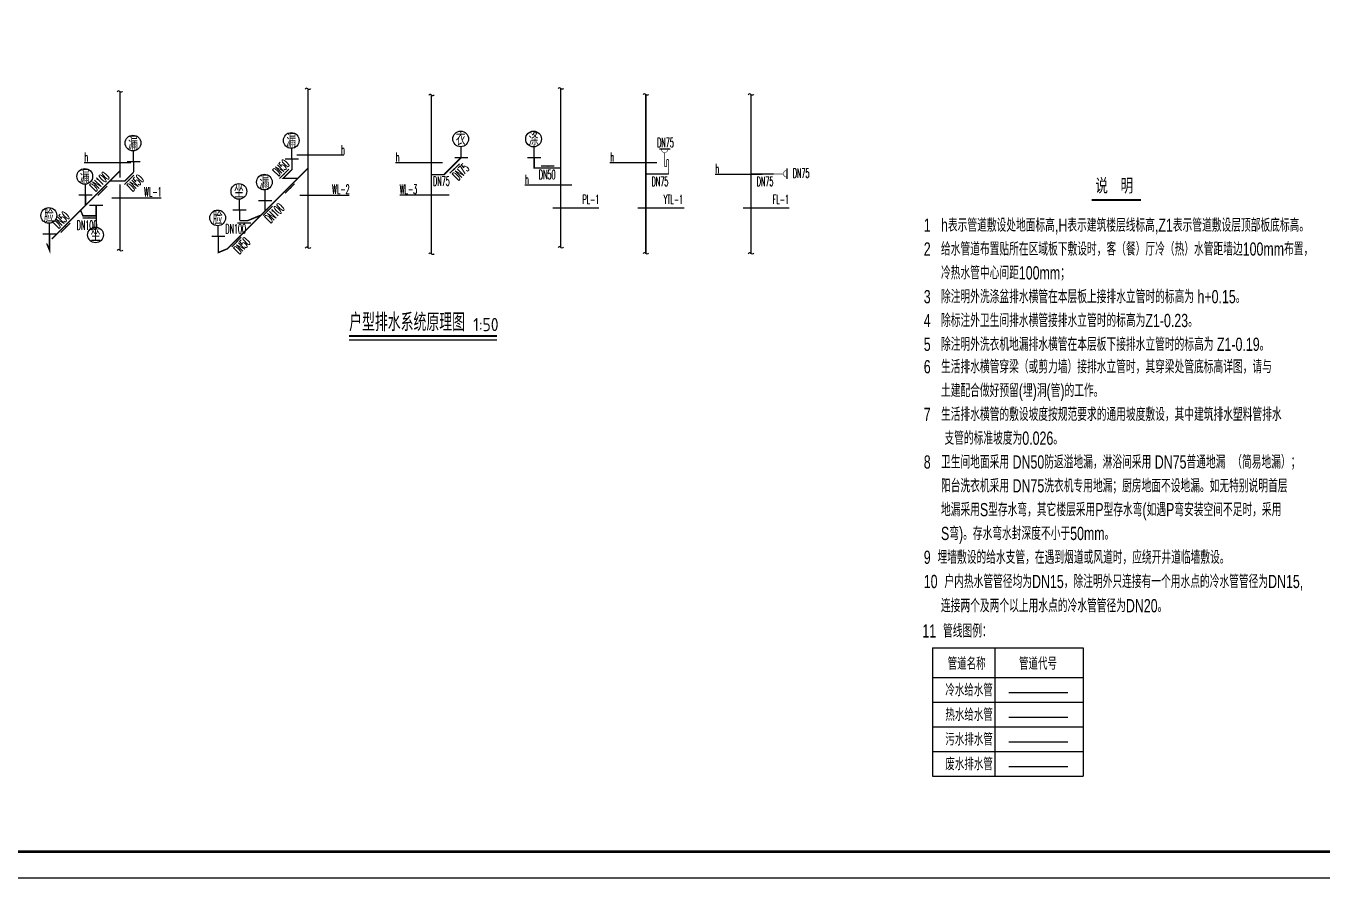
# Model space of a CAD drawing. Extents: x 27938 to 650306, y -92720 to 1524912.
# Drawn here: x 355615 to 380087, y 95789 to 111889 of the extents above; entities that cross this region are included whole.
import ezdxf
from ezdxf.enums import TextEntityAlignment as Align

# ---------------------------------------------------------------- set-up
doc = ezdxf.new("R2010")
doc.units = 0
doc.header["$LTSCALE"] = 1000
doc.header["$MEASUREMENT"] = 0
doc.linetypes.add('CONTINOUS', pattern=[0])
doc.linetypes.add('W_P', pattern=[7, 6, -1])
for name, color, linetype in [('DIM_SYMB', 3, 'Continuous'), ('DIM_污水', 3, 'Continuous'), ('DIM_阳台', 132, 'Continuous'), ('EQUIP_污水', 7, 'Continuous'), ('EQUIP_阳台', 7, 'Continuous'), ('EQUIP_餐饮排水', 7, 'Continuous'), ('PIPE-废水', 31, 'F'), ('PIPE-污水', 2, 'W'), ('PIPE-热给水', 5, 'RJ1'), ('PIPE-给水', 3, 'J1'), ('PIPE-阳台', 132, 'YT'), ('PIPE-餐饮排水', 41, 'P'), ('S-公用说明', 7, 'Continuous'), ('TWT_IDEN', 3, 'Continuous'), ('VPIPE-污水', 2, 'W'), ('VPIPE-阳台', 132, 'YT'), ('WP_P', 2, 'W_P'), ('ZC', 6, 'Continuous'), ('图框', 140, 'Continuous')]:
    doc.layers.add(name, color=color, linetype=linetype)
doc.layers.add('yichutu', color=7, linetype='Continuous', true_color=0xffffff, plot=False)
doc.styles.add('_TWT_SERIAL', font='simplex.shx', dxfattribs={"width": 0.6, "oblique": 10, "height": 3, "bigfont": 'aadri.shx'})
doc.styles.add('HT', font='simhei.ttf')
doc.styles.add('HZ', font='txt', dxfattribs={"bigfont": 'hztxt'})
doc.styles.get("Standard").update_dxf_attribs({"font": 'gbenor.shx', "bigfont": 'gbcbig.shx'})
doc.styles.add('TG_LINETYPE', font='SIMPLEX', dxfattribs={"width": 0.8, "height": 3, "bigfont": 'HZTXT'})
doc.styles.add('中西文等高字体', font='HZTXT_E.shx', dxfattribs={"width": 0.7, "height": 4, "bigfont": 'hztxt.shx'})
doc.linetypes.add('F', pattern='A,3,-0.2,["F",Standard,S=0.25,R=0,X=-0.1,Y=-0.115],-0.2', length=3.4)
doc.linetypes.add('J1', pattern='A,3,-0.2,["J1",Standard,S=0.25,R=0,X=-0.1,Y=-0.115],-0.35', length=3.55)
doc.linetypes.add('P', pattern='A,3,-0.2,["P",Standard,S=0.25,R=0,X=-0.1,Y=-0.115],-0.2', length=3.4)
doc.linetypes.add('RJ1', pattern='A,3,-0.2,["RJ1",Standard,S=0.25,R=0,X=-0.1,Y=-0.115],-0.5', length=3.7)
doc.linetypes.add('TG_F', pattern='A,2,-0.3,["F",TG_LINETYPE,S=0.1,R=0,X=-0.23,Y=-0.15],0', length=2.3)
doc.linetypes.add('TG_J', pattern='A,2,-0.22,["J",TG_LINETYPE,S=0.1,R=0,X=-0.18,Y=-0.15],0', length=2.22)
doc.linetypes.add('TG_RJ', pattern='A,2,-0.6,["RJ",TG_LINETYPE,S=0.1,R=0,X=-0.52,Y=-0.15],0', length=2.6)
doc.linetypes.add('TG_W', pattern='A,2,-0.3,["W",TG_LINETYPE,S=0.1,R=0,X=-0.23,Y=-0.15],0', length=2.3)
doc.linetypes.add('W', pattern='A,3,-0.2,["W",Standard,S=0.25,R=0,X=-0.1,Y=-0.115],-0.2', length=3.4)
doc.linetypes.add('YT', pattern='A,3,-0.2,["YT",Standard,S=0.25,R=0,X=-0.1,Y=-0.115],-0.35', length=3.55)

# ---------------------------------------------------------------- blocks, each defined once
blk = doc.blocks.new('坡度')
at = {"layer": 'WP_P', "color": 7, "linetype": 'CONTINOUS'}
blk.add_line((125, 0), (-125, 0), dxfattribs=at)
blk.add_lwpolyline([(125, 0, 0, 30, 0), (0, 0, 25, 25, 0)], format="xyseb", dxfattribs=at)
blk = doc.blocks.new('$TwtSys$00000132')
at = {"elevation": 0}
blk.add_lwpolyline([(7, -101, -0.575183), (0, 0, 0.604745), (-11, 101, 16.924828)], format="xyb", dxfattribs=at)
blk = doc.blocks.new('$ATTACHMENT$00000066')
blk.add_line((-212, 500), (188, 500))
at = {"const_width": 20}
blk.add_lwpolyline([(-134, 500, 1.067664), (116, 500)], format="xyb", dxfattribs=at)
at = {"const_width": 30}
blk.add_lwpolyline([(0, 367), (0, 0)], dxfattribs=at)
at = {"style": 'HZ', "width": 0.7, "flags": 1}
for tag in ['UNIT', 'WHAT', 'SPEC']:
    blk.add_attdef(tag, (0, 0), '', height=0.001, dxfattribs=at)
blk = doc.blocks.new('A$C38D11B5F')
at = {"layer": 'EQUIP_污水', "rotation": 270}
blk.add_blockref('$ATTACHMENT$00000066', (0, 0), dxfattribs=at)
blk = doc.blocks.new('yct-841-594-84100-59399.9999999999-100-1000.0')
at = {"layer": 'yichutu', "color": 7, "true_color": 0xffffff}
blk.add_lwpolyline([(0, 0), (0, 59400), (84100, 59400), (84100, 0)], close=True, dxfattribs=at)
blk = doc.blocks.new('$ATTACHMENT$00000196')
blk.add_line((53, 944), (-347, 944))
for points, const_width in [([(-25, 944, -1.067664), (-275, 944)], 20), ([(0, 0), (0, 512, 1), (-75, 512), (-75, 312, -1), (-150, 312), (-150, 810)], 30)]:
    blk.add_lwpolyline(points, format="xyb", dxfattribs=dict(const_width=const_width))
at = {"style": 'HZ', "flags": 1}
for tag in ['WHAT', 'SPEC', 'UNIT']:
    blk.add_attdef(tag, (-150, 810), '', height=0.001, dxfattribs=at)

msp = doc.modelspace()

# ---------------------------------------------------------------- hatches: boundary and pattern name
at = {"layer": 'PIPE-污水'}
for points in [[(360637.8, 109177.5), (360647.6, 109167.8), (360651.6, 109171.8)], [(360637.8, 109177.5), (360651.6, 109177.5), (360651.6, 109171.8)], [(357479.7, 108958.6), (357489.4, 108948.9), (357485.4, 108944.8)], [(357479.7, 108958.6), (357479.7, 108944.8), (357485.4, 108944.8)], [(360468.1, 109007.8), (360458.4, 109017.6), (360434.9, 108994.1)], [(360468.1, 109007.8), (360468.1, 108994.1), (360434.9, 108994.1)], [(363510.6, 109080.9), (363510.6, 109067.1), (363516.3, 109067.1)], [(363510.6, 109080.9), (363520.4, 109071.2), (363516.3, 109067.1)], [(356739.4, 108498.4), (356753.2, 108498.4), (356753.2, 108492.7)], [(356692, 108300.9), (356679.3, 108295.6), (356682.8, 108287.1)], [(356692, 108300.9), (356692, 108287.1), (356682.8, 108287.1)], [(359799, 108208.7), (359804.3, 108196), (359801.7, 108194.9)], [(359799, 108208.7), (359799, 108194.9), (359801.7, 108194.9)], [(356011.7, 107770.7), (356002, 107780.4), (355995.5, 107773.9)], [(356011.7, 107770.7), (355999, 107765.5), (355995.5, 107773.9)], [(359418.9, 107678.5), (359428.7, 107668.8), (359426.7, 107666.9)], [(359418.9, 107678.5), (359424.2, 107665.8), (359426.7, 107666.9)], [(356060.2, 107653.7), (356047.5, 107648.5), (356073.9, 107584.6)], [(356060.2, 107653.7), (356073.9, 107653.7), (356073.9, 107584.6)], [(359248.1, 107607.8), (359253.3, 107595.1), (359234.3, 107587.2)], [(359248.1, 107607.8), (359234.3, 107607.8), (359234.3, 107587.2)]]:
    msp.add_hatch(color=256, dxfattribs=at).paths.add_polyline_path(points)
at = {"layer": 'PIPE-餐饮排水'}
for points in [[(365212.1, 109204.9), (365212.1, 109191.1), (365198.3, 109191.1)], [(365212.1, 109204.9), (365198.3, 109204.9), (365198.3, 109191.1)], [(365212.1, 109204.9), (365212.1, 109191.1), (365198.3, 109191.1)], [(365212.1, 109204.9), (365198.3, 109204.9), (365198.3, 109191.1)]]:
    msp.add_hatch(color=256, dxfattribs=at).paths.add_polyline_path(points)

# ---------------------------------------------------------------- linework, layer by layer
at = {"layer": 'DIM_SYMB', "const_width": 35}
msp.add_lwpolyline([(361718, 106029.9), (364507.5, 106029.9)], dxfattribs=at)
at = {"layer": 'DIM_SYMB'}
msp.add_lwpolyline([(361718, 105959.9), (364507.5, 105959.9)], dxfattribs=at)
at = {"layer": 'DIM_污水'}
for p, q in [((360789.1, 108688.9), (361717.2, 108688.9)), ((363603.6, 108688.9), (362675.5, 108688.9)), ((357240.5, 108639.7), (358168.6, 108639.7)), ((365562.1, 108454.9, 0.2), (366434.5, 108454.9, 0.2)), ((367169.6, 108454.9, 0.2), (368042, 108454.9, 0.2)), ((369154.1, 108454.9, 0.2), (370026.5, 108454.9, 0.2))]:
    msp.add_line(p, q, dxfattribs=at)
at = {"layer": 'DIM_阳台', "color": 7}
for p, q in [((361617.5, 109448.1), (360730.3, 109448.1)), ((356712.1, 109310.8), (357599.3, 109310.8)), ((362592.2, 109310.8), (363479.5, 109310.8)), ((366641.2, 109310.8), (367528.4, 109310.8)), ((368625.7, 109091.2), (369513, 109091.2)), ((365033.7, 108889), (365920.9, 108889))]:
    msp.add_line(p, q, dxfattribs=at)
at = {"layer": 'PIPE-废水', "ltscale": 0.5, "const_width": 27.5}
for points in [[(369304.1, 109091.2), (369304.1, 110591.2)], [(369304.1, 109091.2), (369734.1, 109091.2)], [(369304.1, 107591.2), (369304.1, 109091.2)]]:
    msp.add_lwpolyline(points, dxfattribs=at)
at = {"layer": 'PIPE-废水', "linetype": 'TG_F', "ltscale": 0.25, "const_width": 25}
msp.add_lwpolyline([(374171.6, 97892.6), (375288.2, 97892.6)], dxfattribs=at)
at = {"layer": 'PIPE-污水', "ltscale": 0.5, "const_width": 27.5}
for points in [[(360637.8, 109177.5), (360637.8, 109377.5)], [(363835.9, 109406.2), (363510.6, 109080.9)], [(357390.5, 109149.5), (357199.6, 108958.6)], [(357649.4, 109128.3), (357649.4, 109328.3)], [(360637.8, 109177.5), (360468.1, 109007.8)], [(360939.1, 109198.7), (360748.2, 109007.8)], [(357199.6, 108958.6), (356739.4, 108498.4)], [(357479.7, 108958.6), (357199.6, 108958.6)], [(357649.4, 109128.3), (357479.7, 108958.6)], [(360748.2, 109007.8), (360130.3, 108389.9)], [(360468.1, 109007.8), (360748.2, 109007.8)], [(363270.6, 109080.9), (363510.6, 109080.9)], [(356739.4, 108498.4), (356739.4, 108698.4)], [(356648, 108407), (356105.2, 107864.2)], [(356739.4, 108498.4), (356648, 108407)], [(356692, 108300.9), (356648, 108407)], [(356942, 108300.9), (356942, 108500.9)], [(359649, 108215), (359649, 108415)], [(360130.3, 108389.9), (360130.3, 108589.9)], [(356942, 108300.9), (356692, 108300.9)], [(360055.2, 108314.8), (359418.9, 107678.5)], [(359649, 108208.7), (359799, 108208.7)], [(359799, 108208.7), (360055.2, 108314.8)], [(360130.3, 108389.9), (360055.2, 108314.8)], [(356060.2, 107653.7), (356060.2, 107960.1)], [(359248.1, 107607.8), (359248.1, 107914.1)], [(356015.1, 107774.1), (356011.7, 107770.7)], [(356060.2, 107653.7), (356011.7, 107770.7)], [(359248.1, 107607.8), (359418.9, 107678.5)]]:
    msp.add_lwpolyline(points, dxfattribs=at)
at = {"layer": 'PIPE-污水', "linetype": 'TG_W', "ltscale": 0.7, "const_width": 25}
msp.add_lwpolyline([(374171.6, 98358.6), (375288.2, 98358.6)], dxfattribs=at)
at = {"layer": 'PIPE-热给水', "linetype": 'TG_RJ', "ltscale": 0.25, "const_width": 25}
msp.add_lwpolyline([(374171.6, 98824.6), (375288.2, 98824.6)], dxfattribs=at)
at = {"layer": 'PIPE-给水', "linetype": 'TG_J', "ltscale": 0.7, "const_width": 25}
msp.add_lwpolyline([(374171.6, 99290.5), (375288.2, 99290.5)], dxfattribs=at)
at = {"layer": 'PIPE-阳台', "ltscale": 0.5, "const_width": 27.5}
msp.add_lwpolyline([(367319.6, 109091.2), (367749.6, 109091.2)], dxfattribs=at)
at = {"layer": 'PIPE-餐饮排水', "ltscale": 0.5, "const_width": 27.5}
for points in [[(365712.1, 109204.9), (365712.1, 110704.9)], [(365212.1, 109204.9), (365212.1, 109404.9)], [(365212.1, 109204.9), (365712.1, 109204.9)], [(365712.1, 107704.9), (365712.1, 109204.9)]]:
    msp.add_lwpolyline(points, dxfattribs=at)
at = {"layer": 'S-公用说明'}
for p, q in [((372734.3, 100138.1), (375579.1, 100138.1)), ((372734.3, 100138.1), (372734.3, 97716)), ((373909, 100138.1), (373909, 97716)), ((375579.1, 100138.1), (375579.1, 97716)), ((372734.3, 99579.9), (375579.1, 99579.9)), ((372734.3, 99113.9), (375579.1, 99113.9)), ((372734.3, 98647.9), (375579.1, 98647.9)), ((372734.3, 98182), (375579.1, 98182)), ((372734.3, 97716), (375579.1, 97716))]:
    msp.add_line(p, q, dxfattribs=at)
at = {"layer": 'S-公用说明', "const_width": 35}
msp.add_lwpolyline([(375737.3, 108599.3), (376668.3, 108599.3)], dxfattribs=at)
at = {"layer": 'S-公用说明'}
for centre in [(363823.5, 109754.1, 0.2), (365199.6, 109752.9, 0.2), (357637, 109676.3, 0.2), (360625.4, 109725.5, 0.2), (356727, 109046.4, 0.2), (359636.6, 108763, 0.2), (360117.9, 108937.9, 0.2), (356047.8, 108308.1, 0.2), (359235.7, 108262.1, 0.2), (356929.6, 107940.3, 0.2)]:
    msp.add_circle(centre, 148.5, dxfattribs=at)
at = {"layer": 'TWT_IDEN'}
for p, q in [((357649.4, 109328.3, 0.2), (357649.4, 109528.3, 0.2)), ((360637.8, 109377.5, 0.2), (360637.8, 109577.5, 0.2)), ((363710.9, 109406.2, 0.2), (363960.9, 109406.2, 0.2)), ((363835.9, 109406.2, 0.2), (363835.9, 109606.2, 0.2)), ((365087.1, 109404.9, 0.2), (365337.1, 109404.9, 0.2)), ((365212.1, 109404.9, 0.2), (365212.1, 109604.9, 0.2)), ((357524.4, 109328.3, 0.2), (357774.4, 109328.3, 0.2)), ((360512.8, 109377.5, 0.2), (360762.8, 109377.5, 0.2)), ((356739.4, 108698.4, 0.2), (356739.4, 108898.4, 0.2)), ((356614.4, 108698.4, 0.2), (356864.4, 108698.4, 0.2)), ((360130.3, 108589.9, 0.2), (360130.3, 108789.9, 0.2)), ((356817, 108500.9, 0.2), (357067, 108500.9, 0.2)), ((356942, 108500.9, 0.2), (356942, 108088.2, 0.2)), ((359524, 108415, 0.2), (359774, 108415, 0.2)), ((359649, 108415, 0.2), (359649, 108615, 0.2)), ((360005.3, 108589.9, 0.2), (360255.3, 108589.9, 0.2)), ((355935.2, 107960.1, 0.2), (356185.2, 107960.1, 0.2)), ((356060.2, 107960.1, 0.2), (356060.2, 108160.1, 0.2)), ((359248.1, 107914.1, 0.2), (359248.1, 108114.1, 0.2)), ((359123.1, 107914.1, 0.2), (359373.1, 107914.1, 0.2))]:
    msp.add_line(p, q, dxfattribs=at)
at = {"layer": 'VPIPE-污水', "ltscale": 0.5, "const_width": 27.5}
for points in [[(357390.5, 109149.5), (357390.5, 110649.5)], [(360939.1, 109198.7), (360939.1, 110698.7)], [(363270.6, 109080.9), (363270.6, 110580.9)], [(357390.5, 109022.3), (357390.5, 109149.5)], [(360939.1, 107698.7), (360939.1, 109198.7)], [(357390.5, 107649.5), (357390.5, 108894.8)], [(363270.6, 107580.9), (363270.6, 109080.9)]]:
    msp.add_lwpolyline(points, dxfattribs=at)
at = {"layer": 'VPIPE-阳台', "ltscale": 0.5, "const_width": 27.5}
for points in [[(367319.6, 109091.2), (367319.6, 110591.2)], [(367319.6, 107591.2), (367319.6, 109091.2)]]:
    msp.add_lwpolyline(points, dxfattribs=at)
at = {"layer": '图框'}
msp.add_lwpolyline([(350541, 125489.4), (392591, 125489.4), (392591, 95789.4), (350541, 95789.4)], close=True, dxfattribs=at)
msp.add_lwpolyline([(350541, 125489.4), (392591, 125489.4), (392591, 95789.4), (350541, 95789.4)], close=True, dxfattribs=at)
at = {"layer": '图框', "const_width": 50}
msp.add_lwpolyline([(392091, 96289.4), (392091, 124989.4), (351791, 124989.4), (351791, 96289.4)], close=True, dxfattribs=at)

# ---------------------------------------------------------------- block references
at = {"layer": 'EQUIP_污水', "xscale": 0.5, "yscale": 0.5, "zscale": 0.5, "rotation": 90}
for p in [(357390.5, 110649.5), (360939.1, 110698.7), (363270.6, 110580.9), (360939.1, 107698.7), (357390.5, 107649.5), (363270.6, 107580.9)]:
    msp.add_blockref('$TwtSys$00000132', p, dxfattribs=at)
at = {"layer": 'EQUIP_污水', "xscale": 0.5, "yscale": 0.5, "zscale": 0.5}
msp.add_blockref('$ATTACHMENT$00000196', (367749.6, 109091.2), dxfattribs=at)
at = {"layer": 'EQUIP_阳台', "xscale": 0.5, "yscale": 0.5, "zscale": 0.5, "rotation": 90}
for p in [(367319.6, 110591.2), (369304.1, 110591.2), (367319.6, 107591.2), (369304.1, 107591.2)]:
    msp.add_blockref('$TwtSys$00000132', p, dxfattribs=at)
at = {"layer": 'EQUIP_餐饮排水', "xscale": 0.5, "yscale": 0.5, "zscale": 0.5, "rotation": 90}
for p in [(365712.1, 110704.9), (365712.1, 107704.9)]:
    msp.add_blockref('$TwtSys$00000132', p, dxfattribs=at)
at = {"layer": 'WP_P', "rotation": 225.0000000000001}
msp.add_blockref('坡度', (360493.3, 109095), dxfattribs=at)
at = {"layer": 'WP_P', "xscale": -1}
for p, rotation in [((363710.4, 109192.5), 44.99999999999992), ((357566.8, 108983.8), 44.99999999999992), ((360600.4, 108815.8), 225), ((357058.5, 108773.2), 225), ((360180.8, 108396.2), 225), ((356361.1, 108075.9), 225), ((359591.6, 107807), 225)]:
    msp.add_blockref('坡度', p, dxfattribs=dict(at, rotation=rotation))
at = {"layer": 'WP_P'}
for p in [(365465.3, 109240.4), (359737.8, 108163.7)]:
    msp.add_blockref('坡度', p, dxfattribs=at)
at = {"layer": 'WP_P', "xscale": -1}
msp.add_blockref('坡度', (356814.9, 108262.6), dxfattribs=at)
at = {"layer": 'yichutu', "xscale": 0.5, "yscale": 0.5, "zscale": 0.5}
msp.add_blockref('yct-841-594-84100-59399.9999999999-100-1000.0', (350541, 95789.4), dxfattribs=at)
at = {"layer": 'ZC', "xscale": 0.5, "yscale": 0.5, "zscale": 0.5}
msp.add_blockref('A$C38D11B5F', (369734.1, 109091.2), dxfattribs=at)

# ---------------------------------------------------------------- texts
at = {"layer": 'DIM_SYMB', "color": 7}
for s, height, p in [('户型排水系统原理图', 337.59, (361718, 106122.2)), ('1:50', 250, (364061.5, 106122.2))]:
    msp.add_text(s, height=height, dxfattribs=at).set_placement(p)
at = {"layer": 'DIM_污水', "color": 7, "style": '_TWT_SERIAL', "width": 0.48}
for s, p in [('DN75', (367532.8, 109597.6)), ('DN50', (365299.4, 108992.6)), ('DN75', (370094.2, 109020.8)), ('DN75', (363301.4, 108870.8)), ('DN75', (367428.8, 108863.2)), ('DN75', (369413.3, 108863.2)), ('WL-1', (357848, 108666.3)), ('WL-2', (361396.7, 108715.6)), ('WL-3', (362672.1, 108715.6)), ('PL-1', (366123.5, 108524.9, 0.2)), ('YTL-1', (367654.8, 108524.9, 0.2)), ('FL-1', (369715.5, 108524.9, 0.2)), ('DN100', (356574.3, 108036.3)), ('DN100', (359380.6, 107968.5))]:
    msp.add_text(s, height=175, dxfattribs=at).set_placement(p)
for s, p in [('DN50', (360382.8, 109037)), ('DN75', (363776.1, 108958.2)), ('DN100', (356929.3, 108749.5)), ('DN50', (357632.6, 108749.5)), ('DN100', (360234.2, 108154.3)), ('DN50', (356232, 108052.1)), ('DN50', (359645, 107565.2))]:
    msp.add_text(s, height=175, rotation=45, dxfattribs=at).set_placement(p)
at = {"layer": 'DIM_阳台', "color": 7, "style": '_TWT_SERIAL', "width": 0.48}
for p in [(361566.2, 109462.4), (356719.5, 109325.1), (362599.6, 109325.1), (366648.5, 109325.1), (368633.1, 109105.5), (365041, 108903.3)]:
    msp.add_text('h', height=175, dxfattribs=at).set_placement(p)
at = {"layer": 'S-公用说明', "style": '中西文等高字体', "width": 0.7}
for s, p in [('衣', (363823.5, 109754.1, 0.2)), ('涤', (365199.6, 109752.9, 0.2)), ('漏', (357637, 109676.3, 0.2)), ('漏', (360625.4, 109725.5, 0.2)), ('漏', (356727, 109046.4, 0.2)), ('坐', (359636.6, 108763, 0.2)), ('漏', (360117.9, 108937.9, 0.2)), ('脸', (356047.8, 108308.1, 0.2)), ('脸', (359235.7, 108262.1, 0.2)), ('坐', (356929.6, 107940.3, 0.2))]:
    msp.add_text(s, height=250, dxfattribs=at).set_placement(p, align=Align.MIDDLE_CENTER)
at = {"layer": 'S-公用说明', "width": 0.7}
for s, height, style, p in [('说  明', 250, 'HT', (375804.7, 108749.3)), ('1   h表示管道敷设处地面标高,H表示建筑楼层线标高,Z1表示管道敷设层顶部板底标高。', 250, '中西文等高字体', (372566.9, 107999.3)), ('2   给水管道布置贴所在区域板下敷设时，客（餐）厅冷（热）水管距墙边100mm布置，', 250, '中西文等高字体', (372566.9, 107549.3)), ('     冷热水管中心间距100mm；', 250, '中西文等高字体', (372566.9, 107099.3)), ('3   除注明外洗涤盆排水横管在本层板上接排水立管时的标高为 h+0.15。', 250, '中西文等高字体', (372566.9, 106649.3)), ('4   除标注外卫生间排水横管接排水立管时的标高为Z1-0.23。', 250, '中西文等高字体', (372566.9, 106199.3)), ('5   除注明外洗衣机地漏排水横管在本层板下接排水立管时的标高为 Z1-0.19。', 250, '中西文等高字体', (372566.9, 105749.3)), ('6   生活排水横管穿梁（或剪力墙）接排水立管时，其穿梁处管底标高详图，请与', 250, '中西文等高字体', (372566.9, 105325.6)), ('     土建配合做好预留(埋)洞(管)的工作。', 250, '中西文等高字体', (372566.9, 104875.6)), ('7   生活排水横管的敷设坡度按规范要求的通用坡度敷设，其中建筑排水塑料管排水', 250, '中西文等高字体', (372566.9, 104425.6)), ('      支管的标准坡度为0.026。', 250, '中西文等高字体', (372566.9, 103975.6)), ('8   卫生间地面采用 DN50防返溢地漏，淋浴间采用 DN75普通地漏  （简易地漏）；', 250, '中西文等高字体', (372566.9, 103525.6)), ('     阳台洗衣机采用 DN75洗衣机专用地漏；厨房地面不设地漏。如无特别说明首层', 250, '中西文等高字体', (372566.9, 103075.6)), ('     地漏采用S型存水弯，其它楼层采用P型存水弯(如遇P弯安装空间不足时，采用', 250, '中西文等高字体', (372566.9, 102625.6)), ('     S弯)。存水弯水封深度不小于50mm。', 250, '中西文等高字体', (372566.9, 102175.6)), ('9  埋墙敷设的给水支管，在遇到烟道或风道时，应绕开井道临墙敷设。', 250, '中西文等高字体', (372566.9, 101725.6)), ('10  户内热水管管径均为DN15，除注明外只连接有一个用水点的冷水管管径为DN15,', 250, '中西文等高字体', (372566.9, 101268.2)), ('     连接两个及两个以上用水点的冷水管管径为DN20。', 250, '中西文等高字体', (372566.9, 100810.7)), ('11  管线图例：', 250, '中西文等高字体', (372540.3, 100334.1)), ('管道名称', 232.99, '中西文等高字体', (373017.1, 99724)), ('管道代号', 232.99, '中西文等高字体', (374364.2, 99724)), ('冷水给水管', 232.99, '中西文等高字体', (372973.8, 99225.6)), ('热水给水管', 232.99, '中西文等高字体', (372973.8, 98759.6)), ('污水排水管', 232.99, '中西文等高字体', (372973.8, 98293.6)), ('废水排水管', 232.99, '中西文等高字体', (372973.8, 97827.7))]:
    msp.add_text(s, height=height, dxfattribs=dict(at, style=style)).set_placement(p)

doc.saveas('drawing.dxf')
